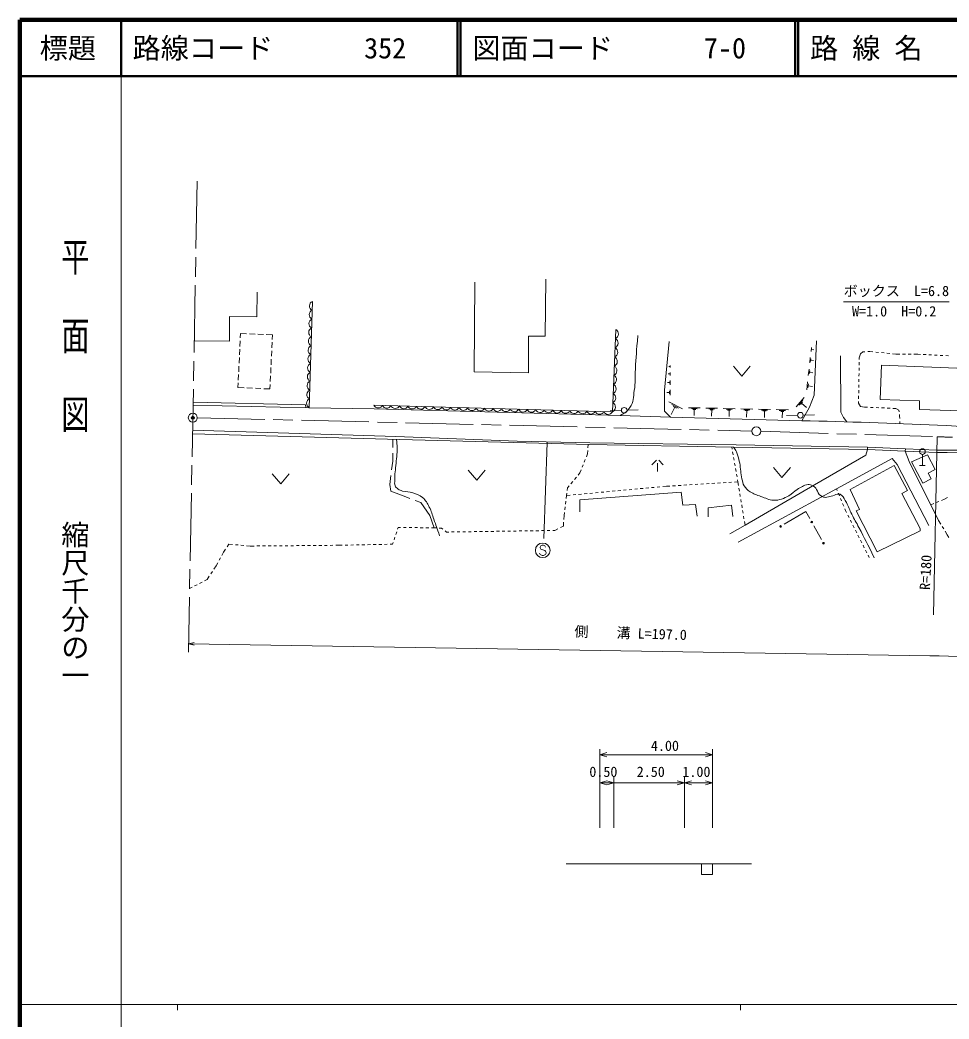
# Model space of a CAD drawing. Units: millimetres, scale not verified, with parts at other scales. Extents: x 40000 to 680000, y 20000 to 380000.
# Drawn here: x 40000 to 205068, y 202409 to 380000 of the extents above; entities that cross this region are included whole.
import ezdxf
from ezdxf.enums import TextEntityAlignment as Align

# ---------------------------------------------------------------- set-up
doc = ezdxf.new("R2010")
doc.units = ezdxf.units.MM
doc.header["$LTSCALE"] = 1000
doc.header["$PDMODE"] = 32
doc.header["$PDSIZE"] = 500
doc.linetypes.add('CHAIN', pattern=[18.5, 12, -1.5, 3.5, -1.5])
for name, color, linetype, lineweight in [('M-BGD', 7, 'Continuous', 13), ('M-BMK', 2, 'CHAIN', 13), ('M-BMK-SRVR', 3, 'Continuous', 13), ('M-STR-HTXT', 7, 'Continuous', 13), ('M-STR-STRC', 7, 'Continuous', 13), ('M-TTL', 2, 'Continuous', 140), ('M-TTL-BAND', 7, 'Continuous', 13), ('M-TTL-LINE', 7, 'Continuous', 50)]:
    doc.layers.add(name, color=color, linetype=linetype, lineweight=lineweight)
doc.layers.add('M-OTRS', color=6, linetype='Continuous')
doc.layers.add('M-TTL-TXT', color=7, linetype='Continuous')
doc.styles.add('@ＭＳ ゴシック', font='')
doc.styles.add('ＭＳ ゴシック', font='')
doc.styles.get('@ＭＳ ゴシック').set_extended_font_data('@MS Gothic')
doc.styles.get('ＭＳ ゴシック').set_extended_font_data('MS Gothic')

msp = doc.modelspace()

# ---------------------------------------------------------------- linework, layer by layer
at = {"layer": 'M-BGD'}
for p, q in [((91956, 329977), (91397, 311071)), ((79176, 324281), (79139, 323471)), ((80268, 324231), (79176, 324281)), ((81766, 324162), (80768, 324208)), ((83265, 324092), (82266, 324138)), ((84856, 324019), (83764, 324069)), ((84819, 323208), (84856, 324019)), ((79046, 321473), (79000, 320474)), ((79116, 322972), (79070, 321973)), ((84749, 321710), (84795, 322709)), ((180548, 321082), (180629, 321797)), ((180588, 321440), (181065, 321386)), ((181133, 313315), (181529, 322966)), ((78977, 319975), (78931, 318976)), ((84611, 318713), (84657, 319712)), ((84680, 320212), (84726, 321211)), ((180319, 319064), (180424, 319985)), ((180468, 319280), (180520, 319741)), ((189126, 319963), (189121, 319665)), ((189314, 320665), (189126, 319963)), ((189758, 320993), (189314, 320665)), ((190122, 321018), (189758, 320993)), ((190986, 321078), (190621, 321052)), ((191557, 321020), (190986, 321078)), ((192552, 320920), (192054, 320970)), ((193547, 320820), (193049, 320870)), ((194542, 320720), (194044, 320770)), ((195610, 320612), (195039, 320670)), ((196326, 320606), (195610, 320612)), ((197326, 320597), (196826, 320602)), ((198325, 320588), (197826, 320593)), ((199541, 320577), (198825, 320584)), ((199988, 320555), (199541, 320577)), ((200987, 320506), (200487, 320531)), ((201985, 320456), (201486, 320481)), ((202984, 320407), (202485, 320432)), ((203983, 320358), (203484, 320382)), ((204982, 320308), (204482, 320333)), ((78908, 318476), (78862, 317477)), ((84541, 317215), (84588, 318214)), ((155531, 318408), (155311, 318407)), ((155531, 318573), (155532, 318242)), ((166748, 318488), (168248, 316688)), ((168248, 316688), (169748, 318488)), ((180063, 316802), (180194, 317955)), ((180494, 319511), (180986, 319455)), ((189095, 318165), (189087, 317665)), ((189113, 319165), (189104, 318665)), ((78839, 316978), (78792, 315979)), ((84472, 315716), (84518, 316715)), ((155534, 317077), (155182, 317076)), ((155534, 317341), (155535, 316813)), ((180250, 317073), (180315, 317649)), ((180282, 317361), (180897, 317291)), ((189061, 316166), (189052, 315666)), ((189078, 317165), (189069, 316665)), ((78769, 315480), (78732, 314669)), ((78732, 314669), (79824, 314619)), ((80323, 314596), (81322, 314549)), ((81821, 314526), (82820, 314480)), ((83320, 314457), (84412, 314407)), ((84412, 314407), (84449, 315217)), ((155437, 315548), (155035, 315547)), ((155437, 315737), (155438, 315360)), ((155537, 315926), (155539, 315171)), ((179777, 314267), (179936, 315679)), ((180005, 314599), (180085, 315305)), ((180045, 314952), (180798, 314867)), ((189043, 315166), (189035, 314666)), ((155415, 313793), (154906, 313792)), ((155414, 314032), (155415, 313555)), ((155541, 314270), (155543, 313317)), ((177891, 311216), (179326, 312908)), ((189009, 313166), (189000, 312666)), ((189026, 314166), (189017, 313666)), ((155278, 312107), (157728, 310871)), ((156338, 311162), (155679, 309856)), ((155808, 311635), (157033, 311017)), ((156032, 311317), (156644, 311008)), ((158777, 311079), (160862, 311034)), ((159295, 310929), (160338, 310906)), ((161852, 311013), (163959, 310967)), ((162375, 310861), (163429, 310838)), ((164948, 310946), (167077, 310900)), ((165477, 310792), (166542, 310769)), ((168066, 310878), (170217, 310832)), ((171205, 310811), (173378, 310764)), ((178362, 311544), (179080, 312390)), ((178654, 311659), (179013, 312082)), ((178834, 311871), (179736, 311105)), ((188991, 312166), (188986, 311868)), ((188986, 311868), (189337, 311306)), ((189337, 311306), (190062, 311189)), ((190062, 311189), (190599, 311165)), ((191098, 311142), (191598, 311118)), ((192097, 311095), (192597, 311072)), ((193096, 311049), (193596, 311026)), ((194095, 311003), (194595, 310980)), ((195094, 310957), (195631, 310932)), ((195631, 310932), (196157, 310640)), ((146861, 310608), (144862, 310548)), ((147860, 310636), (149860, 310689)), ((155570, 309376), (154510, 310453)), ((155570, 309376), (178903, 308764)), ((159553, 310784), (160074, 310773)), ((159814, 310778), (159789, 309666)), ((162636, 310715), (163163, 310703)), ((162899, 310709), (162875, 309585)), ((165740, 310645), (166272, 310633)), ((166006, 310639), (165982, 309503)), ((168600, 310723), (169676, 310700)), ((168866, 310574), (169404, 310563)), ((169135, 310568), (169110, 309421)), ((171745, 310654), (172832, 310631)), ((172014, 310503), (172557, 310492)), ((172285, 310497), (172260, 309339)), ((174367, 310742), (176562, 310695)), ((174912, 310584), (176010, 310560)), ((175183, 310432), (175732, 310420)), ((175458, 310426), (175433, 309255)), ((178165, 309727), (176165, 309667)), ((179164, 309755), (181163, 309808)), ((196157, 310640), (196195, 310349)), ((196260, 309854), (196297, 309563)), ((196297, 309563), (196311, 309153)), ((196327, 308654), (196340, 308244)), ((106237, 305454), (106235, 304023)), ((140902, 303951), (140931, 304528)), ((166527, 303700), (166457, 304093)), ((106234, 303023), (106233, 301591)), ((140631, 302335), (140846, 302874)), ((140846, 302874), (140876, 303451)), ((166701, 302715), (166614, 303207)), ((166876, 301730), (166789, 302223)), ((200354, 302777), (200354, 300777)), ((201258, 302695), (202634, 300115)), ((106233, 301591), (106037, 300005)), ((139890, 300478), (140075, 300942)), ((140260, 301406), (140446, 301871)), ((153084, 301729), (152284, 300929)), ((153284, 301229), (153284, 299729)), ((153484, 301729), (154284, 300929)), ((167051, 300746), (166963, 301238)), ((167226, 299761), (167138, 300254)), ((173894, 300445), (175394, 298645)), ((175394, 298645), (176894, 300445)), ((199854, 300777), (200854, 300777)), ((84824, 299339), (86324, 297539)), ((86324, 297539), (87824, 299339)), ((105914, 299013), (105718, 297427)), ((119647, 299971), (121147, 298171)), ((121147, 298171), (122647, 299971)), ((138542, 298333), (138861, 298718)), ((139180, 299102), (139489, 299474)), ((139489, 299474), (139705, 300013)), ((167400, 298777), (167313, 299269)), ((105718, 297427), (105882, 296257)), ((137223, 296386), (137274, 296807)), ((137274, 296807), (137583, 297179)), ((137903, 297564), (138222, 297948)), ((149219, 296595), (149716, 296641)), ((150214, 296687), (150712, 296734)), ((151210, 296780), (151708, 296826)), ((152206, 296873), (152704, 296919)), ((153201, 296965), (153699, 297012)), ((154197, 297058), (154853, 297119)), ((154853, 297119), (155466, 297156)), ((155965, 297186), (156464, 297217)), ((156963, 297247), (157462, 297277)), ((157961, 297308), (158460, 297338)), ((158959, 297368), (159459, 297399)), ((159958, 297429), (160457, 297459)), ((160956, 297490), (161455, 297520)), ((161954, 297550), (162453, 297581)), ((162952, 297611), (163451, 297641)), ((163950, 297672), (164449, 297702)), ((164948, 297732), (165447, 297763)), ((165947, 297793), (166446, 297823)), ((166945, 297854), (167558, 297891)), ((167558, 297891), (167488, 298284)), ((167558, 297891), (167663, 297249)), ((167744, 296756), (167825, 296263)), ((185082, 296666), (185213, 296348)), ((105882, 296257), (108245, 295345)), ((108245, 295345), (109252, 294961)), ((137049, 294937), (137112, 295469)), ((137112, 295469), (137163, 295890)), ((137112, 295469), (137768, 295530)), ((138266, 295576), (138764, 295622)), ((139262, 295669), (139759, 295715)), ((140257, 295761), (140755, 295808)), ((141253, 295854), (141751, 295900)), ((142249, 295947), (142747, 295993)), ((143244, 296039), (143742, 296085)), ((144240, 296132), (144738, 296178)), ((145236, 296224), (145734, 296271)), ((146231, 296317), (146729, 296363)), ((147227, 296410), (147725, 296456)), ((148223, 296502), (148721, 296548)), ((167906, 295769), (167987, 295276)), ((185405, 295886), (185596, 295424)), ((185787, 294962), (185979, 294500)), ((203739, 294597), (204272, 294814)), ((204272, 294814), (204782, 295115)), ((110186, 294605), (111193, 294222)), ((111193, 294222), (112819, 291917)), ((136812, 292951), (136871, 293448)), ((136930, 293944), (136989, 294441)), ((168068, 294782), (168149, 294289)), ((168230, 293796), (168311, 293302)), ((186170, 294039), (186361, 293577)), ((186553, 293115), (186684, 292797)), ((201817, 293813), (202350, 294030)), ((202813, 294219), (203276, 294408)), ((112819, 291917), (113568, 289718)), ((136637, 291225), (136689, 291924)), ((136689, 291924), (136752, 292455)), ((168392, 292809), (168473, 292315)), ((168554, 291822), (168635, 291329)), ((175795, 290349), (179642, 292634)), ((179642, 292634), (180317, 291411)), ((186684, 292797), (186869, 292430)), ((187094, 291983), (187318, 291536)), ((107091, 289496), (107192, 289800)), ((107192, 289800), (107630, 289795)), ((108130, 289788), (108630, 289782)), ((109130, 289775), (109630, 289769)), ((110130, 289762), (110630, 289756)), ((111130, 289749), (111630, 289743)), ((112130, 289736), (112629, 289730)), ((113129, 289723), (113568, 289718)), ((113568, 289718), (113973, 289700)), ((114472, 289678), (114877, 289660)), ((114877, 289660), (115141, 289466)), ((135039, 289256), (135571, 289528)), ((136017, 289756), (136548, 290028)), ((136548, 290028), (136600, 290727)), ((168716, 290835), (168821, 290193)), ((181042, 290097), (182391, 287652)), ((187543, 291090), (187768, 290643)), ((187992, 290196), (188217, 289749)), ((203598, 290383), (203214, 291007)), ((204122, 289531), (203860, 289957)), ((106466, 287596), (106622, 288071)), ((106778, 288546), (106935, 289021)), ((115544, 289170), (115807, 288976)), ((115807, 288976), (116174, 288981)), ((116674, 288988), (117174, 288995)), ((117674, 289003), (118174, 289010)), ((118674, 289017), (119174, 289025)), ((119674, 289032), (120174, 289039)), ((120674, 289047), (121174, 289054)), ((121674, 289061), (122174, 289068)), ((122674, 289076), (123174, 289083)), ((123674, 289090), (124174, 289098)), ((124673, 289105), (125173, 289112)), ((125673, 289120), (126173, 289127)), ((126673, 289134), (127173, 289141)), ((127673, 289149), (128173, 289156)), ((128673, 289163), (129173, 289171)), ((129673, 289178), (130173, 289185)), ((130673, 289193), (131173, 289200)), ((131673, 289207), (132173, 289214)), ((132673, 289222), (133173, 289229)), ((133672, 289236), (134172, 289244)), ((134672, 289251), (135039, 289256)), ((188441, 289303), (188666, 288856)), ((188891, 288409), (189115, 287963)), ((204769, 288481), (204385, 289106)), ((205046, 288018), (204769, 288481)), ((76796, 286324), (77133, 286835)), ((77133, 286835), (77766, 286776)), ((78263, 286729), (78761, 286683)), ((79259, 286636), (79757, 286589)), ((80255, 286543), (80888, 286484)), ((80888, 286484), (81605, 286490)), ((82105, 286495), (82605, 286499)), ((83105, 286503), (83605, 286508)), ((84105, 286512), (84605, 286517)), ((85105, 286521), (85605, 286525)), ((86104, 286530), (86604, 286534)), ((87104, 286539), (87604, 286543)), ((88104, 286547), (88604, 286552)), ((89104, 286556), (89604, 286561)), ((90104, 286565), (90604, 286569)), ((91104, 286574), (91604, 286578)), ((92104, 286583), (92604, 286587)), ((93104, 286591), (93604, 286596)), ((94104, 286600), (94604, 286605)), ((95104, 286609), (95604, 286613)), ((96104, 286618), (96821, 286624)), ((96821, 286624), (97266, 286633)), ((97766, 286644), (98266, 286654)), ((98765, 286664), (99265, 286674)), ((99765, 286685), (100265, 286695)), ((100765, 286705), (101265, 286716)), ((101765, 286726), (102265, 286736)), ((102765, 286746), (103265, 286757)), ((103764, 286767), (104264, 286777)), ((104764, 286787), (105264, 286798)), ((105764, 286808), (106209, 286817)), ((106209, 286817), (106309, 287121)), ((189340, 287516), (189564, 287069)), ((189789, 286623), (190014, 286176)), ((75399, 283948), (75638, 284387)), ((75876, 284827), (76185, 285396)), ((76185, 285396), (76521, 285906)), ((190238, 285729), (190463, 285282)), ((190687, 284836), (190872, 284468)), ((74460, 282352), (74851, 282939)), ((74851, 282939), (75160, 283508)), ((73237, 280518), (73628, 281104)), ((73906, 281520), (74183, 281936)), ((70141, 278938), (70576, 279160)), ((71021, 279387), (71467, 279614)), ((71912, 279842), (72357, 280069)), ((72803, 280296), (73237, 280518)), ((137025, 230000), (170000, 230000)), ((161111, 230000), (161111, 228105)), ((163041, 230000), (161111, 230000)), ((163041, 228105), (163041, 230000)), ((161111, 228105), (163041, 228105))]:
    msp.add_line(p, q, dxfattribs=at)
for points in [[(120846, 333389), (120676, 317472), (130328, 317303), (130328, 323822), (133292, 323822), (133461, 333897)], [(70892, 322975), (77242, 322891), (77242, 327293), (82068, 327209), (82153, 331611)], [(102887, 311552), (145249, 310352), (145871, 324984)], [(154510, 310453), (154506, 314210), (155336, 322820)], [(186902, 308561), (186310, 309320), (185826, 310287), (185816, 320279)], [(178903, 308764), (180275, 311147), (181133, 313315)], [(70750, 311516), (91397, 311071), (102938, 310875), (146660, 309686), (155570, 309376)], [(70759, 312038), (90746, 311616), (90768, 311085)], [(70655, 306420), (107463, 305421), (141111, 304523), (166800, 304087), (190597, 303664), (197297, 303368), (202910, 303125)], [(202919, 303542), (197335, 303755), (190559, 304037), (167238, 304487), (141221, 304815), (128357, 305120), (106790, 305978), (70667, 307108)], [(166142, 288629), (168821, 290193), (181143, 297366), (190305, 302661), (190597, 303664), (190559, 304037)], [(203214, 291007), (197973, 301536), (197297, 303368), (197335, 303755)], [(167577, 287151), (185082, 296666), (194990, 302062), (195832, 301010), (201459, 290118)], [(201258, 302695), (198400, 301470), (200432, 297660), (201872, 298422), (201364, 299438), (202634, 300115)], [(139472, 292580), (139472, 294697), (157506, 296051), (157760, 293765), (160046, 293850), (160300, 291818)], [(162248, 291649), (162248, 293257), (166396, 293765), (166650, 291733)]]:
    msp.add_lwpolyline(points, dxfattribs=at)
for points in [[(209407, 317980), (193066, 318657), (192812, 312561), (199840, 312307), (199840, 310783), (209068, 310445)], [(197712, 296346), (195352, 300793), (187478, 296559), (189172, 293003), (188579, 292749), (192304, 285468), (199924, 289193), (199924, 289617), (196707, 295797)]]:
    msp.add_lwpolyline(points, close=True, dxfattribs=at)
for centre, radius in [((147361, 310623), 500), ((178664, 309741), 500), ((200354, 303277), 500), ((175150, 289966), 150), ((175150, 289966), 120), ((175150, 289966), 100), ((180679, 290754), 150), ((180679, 290754), 120), ((180679, 290754), 100), ((182754, 286995), 150), ((182754, 286995), 120), ((182754, 286995), 100)]:
    msp.add_circle(centre, radius, dxfattribs=at)
for centre, radius, start, end in [((92303, 329178), 871, 113.52133, 243.09407), ((92210, 326027), 871, 113.52133, 243.09407), ((92257, 327603), 871, 113.52133, 243.09407), ((92164, 324452), 871, 113.52133, 243.09407), ((92117, 322876), 871, 113.52133, 243.09407), ((145355, 322563), 912, 294.4257, 60.71153), ((145424, 324189), 912, 294.4257, 60.71153), ((92070, 321301), 871, 113.52133, 243.09407), ((145286, 320937), 912, 294.4257, 60.71153), ((92024, 319725), 871, 113.52133, 243.09407), ((145217, 319311), 912, 294.4257, 60.71153), ((91977, 318150), 871, 113.52133, 243.09407), ((145148, 317685), 912, 294.4257, 60.71153), ((91931, 316574), 871, 113.52133, 243.09407), ((145079, 316059), 912, 294.4257, 60.71153), ((91884, 314999), 871, 113.52133, 243.09407), ((145010, 314434), 912, 294.4257, 60.71153), ((91791, 311848), 871, 113.52133, 243.09407), ((91838, 313423), 871, 113.52133, 243.09407), ((144941, 312808), 912, 294.4257, 60.71153), ((103653, 311853), 823, 201.47111, 335.28267), ((105166, 311810), 823, 201.47111, 335.28267), ((106679, 311767), 823, 201.47111, 335.28267), ((108192, 311724), 823, 201.47111, 335.28267), ((109704, 311682), 823, 201.47111, 335.28267), ((111217, 311639), 823, 201.47111, 335.28267), ((112730, 311596), 823, 201.47111, 335.28267), ((114243, 311553), 823, 201.47111, 335.28267), ((115756, 311510), 823, 201.47111, 335.28267), ((117269, 311467), 823, 201.47111, 335.28267), ((118782, 311424), 823, 201.47111, 335.28267), ((120295, 311381), 823, 201.47111, 335.28267), ((121808, 311339), 823, 201.47111, 335.28267), ((123321, 311296), 823, 201.47111, 335.28267), ((124834, 311253), 823, 201.47111, 335.28267), ((126347, 311210), 823, 201.47111, 335.28267), ((127860, 311167), 823, 201.47111, 335.28267), ((129373, 311124), 823, 201.47111, 335.28267), ((144872, 311182), 912, 294.4257, 60.71153), ((130885, 311081), 823, 201.47111, 335.28267), ((132398, 311038), 823, 201.47111, 335.28267), ((133911, 310996), 823, 201.47111, 335.28267), ((135424, 310953), 823, 201.47111, 335.28267), ((136937, 310910), 823, 201.47111, 335.28267), ((138450, 310867), 823, 201.47111, 335.28267), ((139963, 310824), 823, 201.47111, 335.28267), ((141476, 310781), 823, 201.47111, 335.28267), ((142989, 310738), 823, 201.47111, 335.28267), ((144502, 310696), 823, 201.47111, 335.28267), ((155615, -764043), 1073060, 87.4667, 88.75647), ((192458, 47214), 260969, 81.86033, 87.67517), ((202048, 134091), 169036, 79.74912, 89.70784), ((204381, 149298), 154250, 79.50391, 90.54336)]:
    msp.add_arc(centre, radius, start, end, dxfattribs=at)
for points, knots in [([(146660, 309686), (147462, 310129), (147855, 310417), (148378, 311116), (149108, 312089), (148941, 312935), (149150, 314134), (149405, 315594), (149253, 316444), (149337, 317924), (149471, 320261), (149540, 321010), (149770, 323902)], [0, 0, 0, 0, 1, 1, 1, 2, 2, 2, 3, 3, 3, 4, 4, 4, 4]), ([(114568, 288273), (114077, 289730), (113954, 290112), (113527, 291279), (113220, 292119), (113127, 292624), (112720, 293420), (112353, 294138), (112135, 294575), (111526, 295105), (110962, 295596), (110511, 295695), (109807, 295947), (109126, 296190), (108674, 296052), (107982, 296263), (107653, 296363), (107447, 296404), (107175, 296614), (106928, 296803), (106748, 296916), (106648, 297210), (106527, 297568), (106585, 297798), (106584, 298176), (106581, 299367), (106713, 300030), (106818, 301217), (106873, 301839), (106941, 302185), (106982, 302808), (107012, 303273), (107016, 303535), (107005, 304001), (106992, 304563), (106966, 304760), (106890, 305436)], [0, 0, 0, 0, 1, 1, 1, 2, 2, 2, 3, 3, 3, 4, 4, 4, 5, 5, 5, 6, 6, 6, 7, 7, 7, 8, 8, 8, 9, 9, 9, 10, 10, 10, 11, 11, 11, 12, 12, 12, 12]), ([(191785, 284398), (190501, 287008), (190180, 287703), (189071, 289779), (188575, 290706), (188246, 291198), (187784, 292142), (187390, 292947), (187243, 293433), (186825, 294225), (186538, 294767), (186444, 295159), (185959, 295535), (185797, 295660), (185676, 295729), (185471, 295725), (185053, 295716), (184842, 295550), (184438, 295441), (184027, 295330), (183808, 295207), (183385, 295160), (183048, 295123), (182839, 295148), (182525, 295276), (181606, 295652), (181772, 296793), (180869, 297206), (180555, 297349), (180355, 297492), (180016, 297430), (179204, 297280), (178803, 296970), (178098, 296541), (177478, 296164), (177227, 295807), (176600, 295441), (176113, 295157), (175829, 295001), (175290, 294833), (174783, 294675), (174475, 294601), (173945, 294631), (173012, 294683), (172531, 294993), (171652, 295310), (170874, 295590), (170383, 295672), (169710, 296152), (169242, 296486), (168988, 296719), (168681, 297205), (168413, 297627), (168407, 297937), (168283, 298421), (168007, 299499), (168083, 300148), (167873, 301241), (167776, 301748), (167718, 302033), (167569, 302527), (167488, 302799), (167428, 302947), (167312, 303206), (167148, 303569), (167058, 303691), (166800, 304087)], [0, 0, 0, 0, 1, 1, 1, 2, 2, 2, 3, 3, 3, 4, 4, 4, 5, 5, 5, 6, 6, 6, 7, 7, 7, 8, 8, 8, 9, 9, 9, 10, 10, 10, 11, 11, 11, 12, 12, 12, 13, 13, 13, 14, 14, 14, 15, 15, 15, 16, 16, 16, 17, 17, 17, 18, 18, 18, 19, 19, 19, 20, 20, 20, 21, 21, 21, 22, 22, 22, 22])]:
    msp.add_open_spline(points, degree=3, knots=knots, dxfattribs=at)
at = {"layer": 'M-BMK'}
for p, q in [((71494, 351360), (69930, 267618)), ((71508, 309284), (170024, 306923)), ((171624, 306879), (202965, 305905))]:
    msp.add_line(p, q, dxfattribs=at)
msp.add_arc((198722, 128463), 177493, 69.82891, 88.62998, dxfattribs=at)
at = {"layer": 'M-BMK-SRVR'}
msp.add_line((202965, 305905), (202341, 274231), dxfattribs=at)
for centre in [(70708, 309303), (170824, 306904)]:
    msp.add_circle(centre, 800, dxfattribs=at)
at = {"layer": 'M-OTRS'}
msp.add_point((70708, 309303), dxfattribs=at)
at = {"layer": 'M-STR-HTXT'}
for p, q in [((205091, 329869), (186341, 329869)), ((69958, 269116), (70962, 269349)), ((69958, 269116), (201649, 266963)), ((69958, 269116), (70954, 268849)), ((143041, 236395), (143041, 250398)), ((143041, 249398), (144291, 249773)), ((143041, 249398), (163041, 249398)), ((143041, 249398), (144291, 249023)), ((163041, 249398), (161791, 249773)), ((163041, 249398), (161791, 249023)), ((163041, 236395), (163041, 250398)), ((145541, 236395), (145541, 245398)), ((158041, 236395), (158041, 245398)), ((143041, 244398), (144291, 244773)), ((143041, 244398), (158041, 244398)), ((143041, 244398), (144291, 244023)), ((145541, 244398), (144291, 244773)), ((145541, 244398), (144291, 244023)), ((158041, 244398), (156791, 244773)), ((158041, 244398), (156791, 244023)), ((158041, 244398), (159291, 244773)), ((158041, 244398), (163041, 244398)), ((158041, 244398), (159291, 244023)), ((163041, 244398), (161791, 244773)), ((163041, 244398), (161791, 244023))]:
    msp.add_line(p, q, dxfattribs=at)
msp.add_arc((201708, 133913), 133050, 67.04258, 90.02544, dxfattribs=at)
at = {"layer": 'M-STR-STRC'}
for p, q in [((133103, 287814), (133683, 304870)), ((132519, 286549), (132400, 286312)), ((132400, 286312), (132400, 286194)), ((132400, 286194), (132519, 285958)), ((132755, 286667), (132519, 286549)), ((132519, 285958), (133228, 285721)), ((132991, 286667), (132755, 286667)), ((133228, 286549), (132991, 286667)), ((133346, 286312), (133228, 286549)), ((132400, 285012), (132282, 285249)), ((132519, 284894), (132400, 285012)), ((132755, 284776), (132519, 284894)), ((132991, 284776), (132755, 284776)), ((133228, 284894), (132991, 284776)), ((133228, 285721), (133346, 285603)), ((133346, 285012), (133228, 284894)), ((133346, 285603), (133464, 285367)), ((133464, 285249), (133346, 285012)), ((133464, 285367), (133464, 285249))]:
    msp.add_line(p, q, dxfattribs=at)
msp.add_circle((132873, 285721), 1300, dxfattribs=at)
at = {"layer": 'M-TTL'}
for p, q in [((40000, 380000), (40000, 20000)), ((680000, 380000), (40000, 380000))]:
    msp.add_line(p, q, dxfattribs=at)
at = {"layer": 'M-TTL-BAND'}
for p, q in [((58000, 370000), (58000, 20000)), ((40000, 205000), (579000, 205000)), ((68000, 205000), (68000, 204000)), ((168000, 205000), (168000, 204000))]:
    msp.add_line(p, q, dxfattribs=at)
at = {"layer": 'M-TTL-LINE'}
for p, q in [((58000, 380000), (58000, 370000)), ((117750, 380000), (117750, 370000)), ((118250, 380000), (118250, 370000)), ((177750, 380000), (177750, 370000)), ((178250, 380000), (178250, 370000)), ((40000, 370000), (680000, 370000))]:
    msp.add_line(p, q, dxfattribs=at)

# ---------------------------------------------------------------- texts
at = {"layer": 'M-BMK-SRVR', "style": 'ＭＳ ゴシック'}
msp.add_text('R=180', height=1833, rotation=87.052, dxfattribs=at).set_placement((200753, 278692), align=Align.MIDDLE_LEFT)
at = {"layer": 'M-STR-HTXT', "style": 'ＭＳ ゴシック'}
msp.add_text('ボックス\u3000L=6.8', height=1833, dxfattribs=at).set_placement((186341, 330369), align=Align.BOTTOM_LEFT)
for s, p in [('W=1.0\u3000H=0.2', (195326, 326750)), ('4.00', (154593, 249523)), ('0.50', (143655, 244898)), ('2.50', (152076, 244898)), ('1.00', (160188, 244898))]:
    msp.add_text(s, height=1833, dxfattribs=at).set_placement(p, align=Align.BOTTOM_CENTER)
msp.add_text('側\u3000\u3000溝 L=197.0', height=1833, rotation=358.175, dxfattribs=at).set_placement((148452, 269549), align=Align.BOTTOM_CENTER)
at = {"layer": 'M-TTL-BAND', "style": '@ＭＳ ゴシック', "width": 1.4}
msp.add_text('平  面  図', height=3666, rotation=270, dxfattribs=at).set_placement((49777, 306475), align=Align.MIDDLE_RIGHT)
at = {"layer": 'M-TTL-BAND', "style": '@ＭＳ ゴシック'}
msp.add_text('縮尺千分の一', height=3666, rotation=270, dxfattribs=at).set_placement((49777, 261030), align=Align.MIDDLE_RIGHT)
at = {"layer": 'M-TTL-TXT', "style": 'ＭＳ ゴシック'}
msp.add_text('標題', height=3666, dxfattribs=at).set_placement((48500, 375000), align=Align.MIDDLE_CENTER)
for s, p in [('路線コード', (60000, 375000)), ('352', (101142, 375000)), ('図面コード', (120380, 375000)), ('7-0', (161521, 375000)), ('路 線 名', (180380, 375000))]:
    msp.add_text(s, height=3666, dxfattribs=at).set_placement(p, align=Align.MIDDLE_LEFT)

doc.saveas('drawing.dxf')
